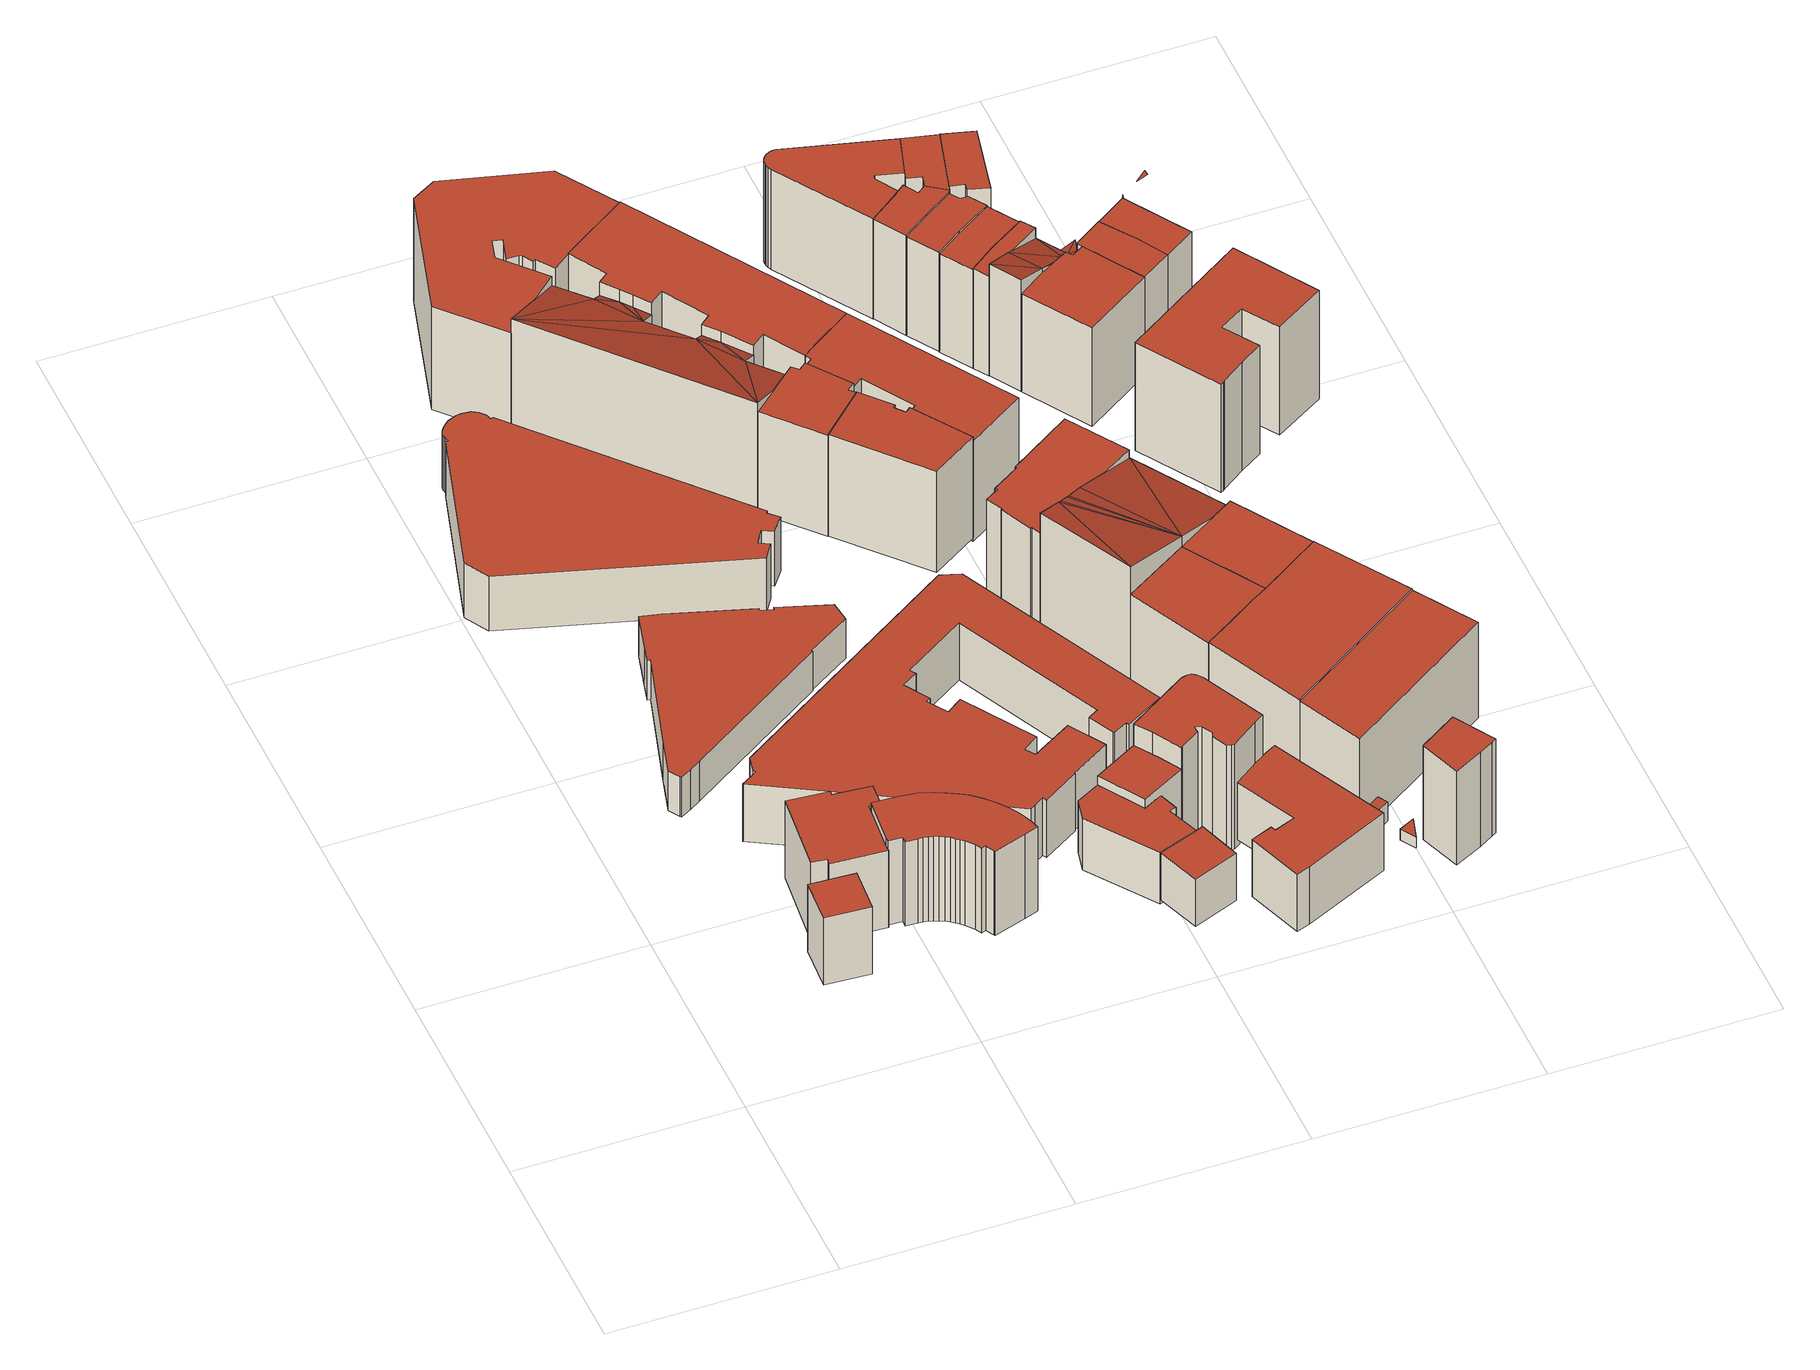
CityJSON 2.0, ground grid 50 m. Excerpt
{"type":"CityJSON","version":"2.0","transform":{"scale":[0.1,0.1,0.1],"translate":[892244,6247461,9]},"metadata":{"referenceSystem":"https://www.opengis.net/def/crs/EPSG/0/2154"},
"CityObjects":{
"building1":{"type":"Building","attributes":{"class":"Building"},"children":["building1-1"]},
"building1-1":{"type":"BuildingPart","parents":["building1"],"geometry":[{"type":"Solid","lod":"2.2","boundaries":[[[[0,1,2,3]],[[4,5,6,7]],[[7,6,2,3]],[[6,5,1,2]],[[5,4,0,1]],[[4,7,3,0]]]],"semantics":{"surfaces":[{"type":"GroundSurface"},{"type":"RoofSurface"},{"type":"WallSurface","on_footprint_edge":true}],"values":[[0,1,2,2,2,2]]}}]},
"building2":{"type":"Building","attributes":{"class":"Building"},"children":["building2-1"]},
"building2-1":{"type":"BuildingPart","parents":["building2"],"geometry":[{"type":"Solid","lod":"2.2","boundaries":[[[[8,9,10,11,12,13,14,15,16,17,18]],[[19,20,21,22,23,24,25,26,27,28,29]],[[29,28,17,18]],[[28,27,16,17]],[[27,26,15,16]],[[26,25,14,15]],[[25,24,13,14]],[[24,23,12,13]],[[23,22,11,12]],[[22,21,10,11]],[[21,20,9,10]],[[20,19,8,9]],[[19,29,18,8]]]],"semantics":{"surfaces":[{"type":"GroundSurface"},{"type":"RoofSurface"},{"type":"WallSurface","on_footprint_edge":true}],"values":[[0,1,2,2,2,2,2,2,2,2,2,2,2]]}}]},
"building3":{"type":"Building","attributes":{"class":"Building"},"children":["building3-1"]},
"building3-1":{"type":"BuildingPart","parents":["building3"],"geometry":[{"type":"Solid","lod":"2.2","boundaries":[[[[30,31,32,33,34,35,36,37,38,39,40,41,42,43,44,45,46,47,48,49,50,51,52,53,54,55,56,57,58,59,60,61,62,63,64,65]],[[66,67,68,69,70,71,72,73,74,75,76,77,78,79,80,81,82,83,84,85,86,87,88,89,90,91,92,93,94,95,96,97,98,99,100,101]],[[101,100,64,65]],[[100,99,63,64]],[[99,98,62,63]],[[98,97,61,62]],[[97,96,60,61]],[[96,95,59,60]],[[95,94,58,59]],[[94,93,57,58]],[[93,92,56,57]],[[92,91,55,56]],[[91,90,54,55]],[[90,89,53,54]],[[89,88,52,53]],[[88,87,51,52]],[[87,86,50,51]],[[86,85,49,50]],[[85,84,48,49]],[[84,83,47,48]],[[83,82,46,47]],[[82,81,45,46]],[[81,80,44,45]],[[80,79,43,44]],[[79,78,42,43]],[[78,77,41,42]],[[77,76,40,41]],[[76,75,39,40]],[[75,74,38,39]],[[74,73,37,38]],[[73,72,36,37]],[[72,71,35,36]],[[71,70,34,35]],[[70,69,33,34]],[[69,68,32,33]],[[68,67,31,32]],[[67,66,30,31]],[[66,101,65,30]]]],"semantics":{"surfaces":[{"type":"GroundSurface"},{"type":"RoofSurface"},{"type":"WallSurface","on_footprint_edge":true}],"values":[[0,1,2,2,2,2,2,2,2,2,2,2,2,2,2,2,2,2,2,2,2,2,2,2,2,2,2,2,2,2,2,2,2,2,2,2,2,2]]}}]},
"building4":{"type":"Building","attributes":{"class":"Building"},"children":["building4-1"]},
"building4-1":{"type":"BuildingPart","parents":["building4"],"geometry":[{"type":"Solid","lod":"2.2","boundaries":[[[[102,103,104,105,106,107,108,109,110,111,112,113,114,115,116,117,118,119,120]],[[121,122,123,124,125,126,127,128,129,130,131,132,133,134,135,136,137,138,139]],[[139,138,119,120]],[[138,137,118,119]],[[137,136,117,118]],[[136,135,116,117]],[[135,134,115,116]],[[134,133,114,115]],[[133,132,113,114]],[[132,131,112,113]],[[131,130,111,112]],[[130,129,110,111]],[[129,128,109,110]],[[128,127,108,109]],[[127,126,107,108]],[[126,125,106,107]],[[125,124,105,106]],[[124,123,104,105]],[[123,122,103,104]],[[122,121,102,103]],[[121,139,120,102]]]],"semantics":{"surfaces":[{"type":"GroundSurface"},{"type":"RoofSurface"},{"type":"WallSurface","on_footprint_edge":true}],"values":[[0,1,2,2,2,2,2,2,2,2,2,2,2,2,2,2,2,2,2,2,2]]}}]},
"building5":{"type":"Building","attributes":{"class":"Building"},"children":["building5-1"]},
"building5-1":{"type":"BuildingPart","parents":["building5"],"geometry":[{"type":"Solid","lod":"2.2","boundaries":[[[[140,141,142,143,144,145,146,147,148,149,150,151,152,153,154,155,156,157,158,159,160,161,162,163,164,165,166,167,168,169,170,171]],[[172,173,174,175,176,177,178,179,180,181,182,183,184,185,186,187,188,189,190,191,192,193,194,195,196,197,198,199,200,201,202,203]],[[203,202,170,171]],[[202,201,169,170]],[[201,200,168,169]],[[200,199,167,168]],[[199,198,166,167]],[[198,197,165,166]],[[197,196,164,165]],[[196,195,163,164]],[[195,194,162,163]],[[194,193,161,162]],[[193,192,160,161]],[[192,191,159,160]],[[191,190,158,159]],[[190,189,157,158]],[[189,188,156,157]],[[188,187,155,156]],[[187,186,154,155]],[[186,185,153,154]],[[185,184,152,153]],[[184,183,151,152]],[[183,182,150,151]],[[182,181,149,150]],[[181,180,148,149]],[[180,179,147,148]],[[179,178,146,147]],[[178,177,145,146]],[[177,176,144,145]],[[176,175,143,144]],[[175,174,142,143]],[[174,173,141,142]],[[173,172,140,141]],[[172,203,171,140]]]],"semantics":{"surfaces":[{"type":"GroundSurface"},{"type":"RoofSurface"},{"type":"WallSurface","on_footprint_edge":true}],"values":[[0,1,2,2,2,2,2,2,2,2,2,2,2,2,2,2,2,2,2,2,2,2,2,2,2,2,2,2,2,2,2,2,2,2]]}}]},
"building6":{"type":"Building","attributes":{"class":"Building"},"children":["building6-1"]},
"building6-1":{"type":"BuildingPart","parents":["building6"],"geometry":[{"type":"Solid","lod":"2.2","boundaries":[[[[204,205,206,207,208,209,210,211,212,213,214,215,216,217,218,219,220,221,222,223,224,225,226,227,228,229,230,231,232,233,234,235]],[[236,237,238,239,240,241,242,243,244,245,246,247,248,249,250,251,252,253,254,255,256,257,258,259,260,261,262,263,264,265,266,267]],[[267,266,234,235]],[[266,265,233,234]],[[265,264,232,233]],[[264,263,231,232]],[[263,262,230,231]],[[262,261,229,230]],[[261,260,228,229]],[[260,259,227,228]],[[259,258,226,227]],[[258,257,225,226]],[[257,256,224,225]],[[256,255,223,224]],[[255,254,222,223]],[[254,253,221,222]],[[253,252,220,221]],[[252,251,219,220]],[[251,250,218,219]],[[250,249,217,218]],[[249,248,216,217]],[[248,247,215,216]],[[247,246,214,215]],[[246,245,213,214]],[[245,244,212,213]],[[244,243,211,212]],[[243,242,210,211]],[[242,241,209,210]],[[241,240,208,209]],[[240,239,207,208]],[[239,238,206,207]],[[238,237,205,206]],[[237,236,204,205]],[[236,267,235,204]]]],"semantics":{"surfaces":[{"type":"GroundSurface"},{"type":"RoofSurface"},{"type":"WallSurface","on_footprint_edge":true}],"values":[[0,1,2,2,2,2,2,2,2,2,2,2,2,2,2,2,2,2,2,2,2,2,2,2,2,2,2,2,2,2,2,2,2,2]]}}]},
"building7":{"type":"Building","attributes":{"class":"Building"},"children":["building7-1"]},
"building7-1":{"type":"BuildingPart","parents":["building7"],"geometry":[{"type":"Solid","lod":"2.2","boundaries":[[[[268,269,270,271,272,273,274,275,276]],[[277,278,279,280,281,282,283,284,285]],[[285,284,275,276]],[[284,283,274,275]],[[283,282,273,274]],[[282,281,272,273]],[[281,280,271,272]],[[280,279,270,271]],[[279,278,269,270]],[[278,277,268,269]],[[277,285,276,268]]]],"semantics":{"surfaces":[{"type":"GroundSurface"},{"type":"RoofSurface"},{"type":"WallSurface","on_footprint_edge":true}],"values":[[0,1,2,2,2,2,2,2,2,2,2]]}}]},
"building8":{"type":"Building","attributes":{"class":"Building"},"children":["building8-1"]},
"building8-1":{"type":"BuildingPart","parents":["building8"],"geometry":[{"type":"Solid","lod":"2.2","boundaries":[[[[286,287,288,289,290,291]],[[292,293,294,295,296,297]],[[297,296,290,291]],[[296,295,289,290]],[[295,294,288,289]],[[294,293,287,288]],[[293,292,286,287]],[[292,297,291,286]]]],"semantics":{"surfaces":[{"type":"GroundSurface"},{"type":"RoofSurface"},{"type":"WallSurface","on_footprint_edge":true}],"values":[[0,1,2,2,2,2,2,2]]}}]},
"building9":{"type":"Building","attributes":{"class":"Building"},"children":["building9-1"]},
"building9-1":{"type":"BuildingPart","parents":["building9"],"geometry":[{"type":"Solid","lod":"2.2","boundaries":[[[[298,299,300,301,302,303,304,305,306,307,308,309,310,311,312,313,314]],[[315,316,317,318,319,320,321,322,323,324,325,326,327,328,329,330,331]],[[331,330,313,314]],[[330,329,312,313]],[[329,328,311,312]],[[328,327,310,311]],[[327,326,309,310]],[[326,325,308,309]],[[325,324,307,308]],[[324,323,306,307]],[[323,322,305,306]],[[322,321,304,305]],[[321,320,303,304]],[[320,319,302,303]],[[319,318,301,302]],[[318,317,300,301]],[[317,316,299,300]],[[316,315,298,299]],[[315,331,314,298]]]],"semantics":{"surfaces":[{"type":"GroundSurface"},{"type":"RoofSurface"},{"type":"WallSurface","on_footprint_edge":true}],"values":[[0,1,2,2,2,2,2,2,2,2,2,2,2,2,2,2,2,2,2]]}}]},
"building10":{"type":"Building","attributes":{"class":"Building"},"children":["building10-1"]},
"building10-1":{"type":"BuildingPart","parents":["building10"],"geometry":[{"type":"Solid","lod":"2.2","boundaries":[[[[332,333,334]],[[335,336,337]],[[338,334,336]],[[339,335,337]],[[334,337,336]],[[333,337,334]],[[337,333,340]],[[341,340,333]],[[342,340,343]],[[344,343,345]],[[340,345,343]],[[345,340,341]],[[341,346,345]],[[347,348,349,350,351,352,353,354,355,356,357,358,359,360,361]],[[341,333,360,361]],[[333,332,359,360]],[[332,334,358,359]],[[334,338,357,358]],[[338,336,356,357]],[[336,335,355,356]],[[335,339,354,355]],[[339,337,353,354]],[[337,340,352,353]],[[340,342,351,352]],[[342,343,350,351]],[[343,344,349,350]],[[344,345,348,349]],[[345,346,347,348]],[[346,341,361,347]]]],"semantics":{"surfaces":[{"type":"RoofSurface","rf_azimuth":41.35,"rf_slope":18.86},{"type":"GroundSurface"},{"type":"WallSurface","on_footprint_edge":true}],"values":[[0,0,0,0,0,0,0,0,0,0,0,0,0,1,2,2,2,2,2,2,2,2,2,2,2,2,2,2,2]]}}]},
"building11":{"type":"Building","attributes":{"class":"Building"},"children":["building11-1"]},
"building11-1":{"type":"BuildingPart","parents":["building11"],"geometry":[{"type":"Solid","lod":"2.2","boundaries":[[[[362,363,364,365,366]],[[367,368,369,370,371]],[[371,370,365,366]],[[370,369,364,365]],[[369,368,363,364]],[[368,367,362,363]],[[367,371,366,362]]]],"semantics":{"surfaces":[{"type":"GroundSurface"},{"type":"RoofSurface"},{"type":"WallSurface","on_footprint_edge":true}],"values":[[0,1,2,2,2,2,2]]}}]},
"building12":{"type":"Building","attributes":{"class":"Building"},"children":["building12-1"]},
"building12-1":{"type":"BuildingPart","parents":["building12"],"geometry":[{"type":"Solid","lod":"2.2","boundaries":[[[[372,373,374,375]],[[376,377,378,379]],[[379,378,374,375]],[[378,377,373,374]],[[377,376,372,373]],[[376,379,375,372]]]],"semantics":{"surfaces":[{"type":"GroundSurface"},{"type":"RoofSurface"},{"type":"WallSurface","on_footprint_edge":true}],"values":[[0,1,2,2,2,2]]}}]},
"building13":{"type":"Building","attributes":{"class":"Building"},"children":["building13-1"]},
"building13-1":{"type":"BuildingPart","parents":["building13"],"geometry":[{"type":"Solid","lod":"2.2","boundaries":[[[[380,381,382,383,384,385,386,387]],[[388,389,390,391,392,393,394,395]],[[395,394,386,387]],[[394,393,385,386]],[[393,392,384,385]],[[392,391,383,384]],[[391,390,382,383]],[[390,389,381,382]],[[389,388,380,381]],[[388,395,387,380]]]],"semantics":{"surfaces":[{"type":"GroundSurface"},{"type":"RoofSurface"},{"type":"WallSurface","on_footprint_edge":true}],"values":[[0,1,2,2,2,2,2,2,2,2]]}}]},
"building14":{"type":"Building","attributes":{"class":"Building"},"children":["building14-1"]},
"building14-1":{"type":"BuildingPart","parents":["building14"],"geometry":[{"type":"Solid","lod":"2.2","boundaries":[[[[396,397,398,399,400,401,402,403,404,405,406,407,408,409,410,411,412,413,414,415,416]],[[417,418,419,420,421,422,423,424,425,426,427,428,429,430,431,432,433,434,435,436,437]],[[437,436,415,416]],[[436,435,414,415]],[[435,434,413,414]],[[434,433,412,413]],[[433,432,411,412]],[[432,431,410,411]],[[431,430,409,410]],[[430,429,408,409]],[[429,428,407,408]],[[428,427,406,407]],[[427,426,405,406]],[[426,425,404,405]],[[425,424,403,404]],[[424,423,402,403]],[[423,422,401,402]],[[422,421,400,401]],[[421,420,399,400]],[[420,419,398,399]],[[419,418,397,398]],[[418,417,396,397]],[[417,437,416,396]]]],"semantics":{"surfaces":[{"type":"GroundSurface"},{"type":"RoofSurface"},{"type":"WallSurface","on_footprint_edge":true}],"values":[[0,1,2,2,2,2,2,2,2,2,2,2,2,2,2,2,2,2,2,2,2,2,2]]}}]},
"building15":{"type":"Building","attributes":{"class":"Building"},"children":["building15-1"]},
"building15-1":{"type":"BuildingPart","parents":["building15"],"geometry":[{"type":"Solid","lod":"2.2","boundaries":[[[[438,439,440,441,442,443,444,445,446,447,448,449,450,451,452,453]],[[454,455,456,457,458,459,460,461,462,463,464,465,466,467,468,469]],[[469,468,452,453]],[[468,467,451,452]],[[467,466,450,451]],[[466,465,449,450]],[[465,464,448,449]],[[464,463,447,448]],[[463,462,446,447]],[[462,461,445,446]],[[461,460,444,445]],[[460,459,443,444]],[[459,458,442,443]],[[458,457,441,442]],[[457,456,440,441]],[[456,455,439,440]],[[455,454,438,439]],[[454,469,453,438]]]],"semantics":{"surfaces":[{"type":"GroundSurface"},{"type":"RoofSurface"},{"type":"WallSurface","on_footprint_edge":true}],"values":[[0,1,2,2,2,2,2,2,2,2,2,2,2,2,2,2,2,2]]}}]},
"building16":{"type":"Building","attributes":{"class":"Building"},"children":["building16-1"]},
"building16-1":{"type":"BuildingPart","parents":["building16"],"geometry":[{"type":"Solid","lod":"2.2","boundaries":[[[[470,471,472,473,474,475,476,477]],[[478,479,480,481,482,483,484,485]],[[485,484,476,477]],[[484,483,475,476]],[[483,482,474,475]],[[482,481,473,474]],[[481,480,472,473]],[[480,479,471,472]],[[479,478,470,471]],[[478,485,477,470]]]],"semantics":{"surfaces":[{"type":"GroundSurface"},{"type":"RoofSurface"},{"type":"WallSurface","on_footprint_edge":true}],"values":[[0,1,2,2,2,2,2,2,2,2]]}}]},
"building17":{"type":"Building","attributes":{"class":"Building"},"children":["building17-1"]},
"building17-1":{"type":"BuildingPart","parents":["building17"],"geometry":[{"type":"Solid","lod":"2.2","boundaries":[[[[486,487,488,489,490,491,492,493,494,495,496]],[[497,498,499,500,501,502,503,504,505,506,507]],[[507,506,495,496]],[[506,505,494,495]],[[505,504,493,494]],[[504,503,492,493]],[[503,502,491,492]],[[502,501,490,491]],[[501,500,489,490]],[[500,499,488,489]],[[499,498,487,488]],[[498,497,486,487]],[[497,507,496,486]]]],"semantics":{"surfaces":[{"type":"GroundSurface"},{"type":"RoofSurface"},{"type":"WallSurface","on_footprint_edge":true}],"values":[[0,1,2,2,2,2,2,2,2,2,2,2,2]]}}]},
"building18":{"type":"Building","attributes":{"class":"Building"},"children":["building18-1"]},
"building18-1":{"type":"BuildingPart","parents":["building18"],"geometry":[{"type":"Solid","lod":"2.2","boundaries":[[[[508,509,510,511,512,513,514,515,516,517,518]],[[519,520,521,522,523,524,525,526,457,456,455]],[[455,456,517,518]],[[456,457,516,517]],[[457,526,515,516]],[[526,525,514,515]],[[525,524,513,514]],[[524,523,512,513]],[[523,522,511,512]],[[522,521,510,511]],[[521,520,509,510]],[[520,519,508,509]],[[519,455,518,508]]]],"semantics":{"surfaces":[{"type":"GroundSurface"},{"type":"RoofSurface"},{"type":"WallSurface","on_footprint_edge":true}],"values":[[0,1,2,2,2,2,2,2,2,2,2,2,2]]}}]},
"building19":{"type":"Building","attributes":{"class":"Building"},"children":["building19-1"]},
"building19-1":{"type":"BuildingPart","parents":["building19"],"geometry":[{"type":"Solid","lod":"2.2","boundaries":[[[[527,528,529,530,531,532,533,534,535,536,537,538,539,540,541,542,543,544]],[[545,546,547,548,549,550,551,552,553,554,555,556,557,558,559,560,561,562]],[[562,561,543,544]],[[561,560,542,543]],[[560,559,541,542]],[[559,558,540,541]],[[558,557,539,540]],[[557,556,538,539]],[[556,555,537,538]],[[555,554,536,537]],[[554,553,535,536]],[[553,552,534,535]],[[552,551,533,534]],[[551,550,532,533]],[[550,549,531,532]],[[549,548,530,531]],[[548,547,529,530]],[[547,546,528,529]],[[546,545,527,528]],[[545,562,544,527]]]],"semantics":{"surfaces":[{"type":"GroundSurface"},{"type":"RoofSurface"},{"type":"WallSurface","on_footprint_edge":true}],"values":[[0,1,2,2,2,2,2,2,2,2,2,2,2,2,2,2,2,2,2,2]]}}]},
"building20":{"type":"Building","attributes":{"class":"Building"},"children":["building20-1"]},
"building20-1":{"type":"BuildingPart","parents":["building20"],"geometry":[{"type":"Solid","lod":"2.2","boundaries":[[[[563,564,565,566,567,568]],[[569,570,571,572,573,574]],[[574,573,567,568]],[[573,572,566,567]],[[572,571,565,566]],[[571,570,564,565]],[[570,569,563,564]],[[569,574,568,563]]]],"semantics":{"surfaces":[{"type":"GroundSurface"},{"type":"RoofSurface"},{"type":"WallSurface","on_footprint_edge":true}],"values":[[0,1,2,2,2,2,2,2]]}}]},
"building21":{"type":"Building","attributes":{"class":"Building"},"children":["building21-1"]},
"building21-1":{"type":"BuildingPart","parents":["building21"],"geometry":[{"type":"Solid","lod":"2.2","boundaries":[[[[575,576,577,578]],[[579,580,581,582]],[[582,581,577,578]],[[581,580,576,577]],[[580,579,575,576]],[[579,582,578,575]]]],"semantics":{"surfaces":[{"type":"GroundSurface"},{"type":"RoofSurface"},{"type":"WallSurface","on_footprint_edge":true}],"values":[[0,1,2,2,2,2]]}}]},
"building22":{"type":"Building","attributes":{"class":"Building"},"children":["building22-1"]},
"building22-1":{"type":"BuildingPart","parents":["building22"],"geometry":[{"type":"Solid","lod":"2.2","boundaries":[[[[583,584,585]],[[586,585,584]],[[587,585,588]],[[586,588,585]],[[588,586,589]],[[590,589,586]],[[590,586,591]],[[592,591,586]],[[593,592,586]],[[594,595,596,597,598,599,600,601,602,603,604]],[[586,584,603,604]],[[584,583,602,603]],[[583,585,601,602]],[[585,587,600,601]],[[587,588,599,600]],[[588,589,598,599]],[[589,590,597,598]],[[590,591,596,597]],[[591,592,595,596]],[[592,593,594,595]],[[593,586,604,594]]]],"semantics":{"surfaces":[{"type":"RoofSurface","rf_azimuth":32.37,"rf_slope":15.16},{"type":"GroundSurface"},{"type":"WallSurface","on_footprint_edge":true}],"values":[[0,0,0,0,0,0,0,0,0,1,2,2,2,2,2,2,2,2,2,2,2]]}}]},
"building23":{"type":"Building","attributes":{"class":"Building"},"children":["building23-1"]},
"building23-1":{"type":"BuildingPart","parents":["building23"],"geometry":[{"type":"Solid","lod":"2.2","boundaries":[[[[605,606,607]],[[608,609,610]],[[607,606,609,610]],[[606,605,608,609]],[[605,607,610,608]]]],"semantics":{"surfaces":[{"type":"RoofSurface","rf_azimuth":136.3,"rf_slope":1.25},{"type":"GroundSurface"},{"type":"WallSurface","on_footprint_edge":true}],"values":[[0,1,2,2,2]]}}]},
"building24":{"type":"Building","attributes":{"class":"Building"},"children":["building24-1"]},
"building24-1":{"type":"BuildingPart","parents":["building24"],"geometry":[{"type":"Solid","lod":"2.2","boundaries":[[[[611,612,613]],[[614,611,613]],[[615,616,617,618]],[[613,612,617,618]],[[612,611,616,617]],[[611,614,615,616]],[[614,613,618,615]]]],"semantics":{"surfaces":[{"type":"RoofSurface","rf_azimuth":192.85,"rf_slope":1.54},{"type":"GroundSurface"},{"type":"WallSurface","on_footprint_edge":true}],"values":[[0,0,1,2,2,2,2]]}}]},
"building25":{"type":"Building","attributes":{"class":"Building"},"children":["building25-1"]},
"building25-1":{"type":"BuildingPart","parents":["building25"],"geometry":[{"type":"Solid","lod":"2.2","boundaries":[[[[619,620,621,622,623,624,625]],[[626,627,628,629,630,631,632]],[[632,631,624,625]],[[631,630,623,624]],[[630,629,622,623]],[[629,628,621,622]],[[628,627,620,621]],[[627,626,619,620]],[[626,632,625,619]]]],"semantics":{"surfaces":[{"type":"GroundSurface"},{"type":"RoofSurface"},{"type":"WallSurface","on_footprint_edge":true}],"values":[[0,1,2,2,2,2,2,2,2]]}}]},
"building26":{"type":"Building","attributes":{"class":"Building"},"children":["building26-1"]},
"building26-1":{"type":"BuildingPart","parents":["building26"],"geometry":[{"type":"Solid","lod":"2.2","boundaries":[[[[633,634,635,636,637,638]],[[639,640,641,642,643,644]],[[644,643,637,638]],[[643,642,636,637]],[[642,641,635,636]],[[641,640,634,635]],[[640,639,633,634]],[[639,644,638,633]]]],"semantics":{"surfaces":[{"type":"GroundSurface"},{"type":"RoofSurface"},{"type":"WallSurface","on_footprint_edge":true}],"values":[[0,1,2,2,2,2,2,2]]}}]},
"building27":{"type":"Building","attributes":{"class":"Building"},"children":["building27-1"]},
"building27-1":{"type":"BuildingPart","parents":["building27"],"geometry":[{"type":"Solid","lod":"2.2","boundaries":[[[[645,646,647,648]],[[649,650,651,652]],[[652,651,647,648]],[[651,650,646,647]],[[650,649,645,646]],[[649,652,648,645]]]],"semantics":{"surfaces":[{"type":"GroundSurface"},{"type":"RoofSurface"},{"type":"WallSurface","on_footprint_edge":true}],"values":[[0,1,2,2,2,2]]}}]},
"building28":{"type":"Building","attributes":{"class":"Building"},"children":["building28-1"]},
"building28-1":{"type":"BuildingPart","parents":["building28"],"geometry":[{"type":"Solid","lod":"2.2","boundaries":[[[[625,653,654,619,655,656,657,658]],[[659,660,661,662,663,664,665,666]],[[666,665,657,658]],[[665,664,656,657]],[[664,663,655,656]],[[663,662,619,655]],[[662,661,654,619]],[[661,660,653,654]],[[660,659,625,653]],[[659,666,658,625]]]],"semantics":{"surfaces":[{"type":"GroundSurface"},{"type":"RoofSurface"},{"type":"WallSurface","on_footprint_edge":true}],"values":[[0,1,2,2,2,2,2,2,2,2]]}}]},
"building29":{"type":"Building","attributes":{"class":"Building"},"children":["building29-1"]},
"building29-1":{"type":"BuildingPart","parents":["building29"],"geometry":[{"type":"Solid","lod":"2.2","boundaries":[[[[667,668,669,670,671,672,673,674,675,676,677,678,679,680,681,682,683,684,685,686]],[[687,688,689,690,691,692,693,694,695,696,697,698,699,700,701,702,703,704,705,706]],[[706,705,685,686]],[[705,704,684,685]],[[704,703,683,684]],[[703,702,682,683]],[[702,701,681,682]],[[701,700,680,681]],[[700,699,679,680]],[[699,698,678,679]],[[698,697,677,678]],[[697,696,676,677]],[[696,695,675,676]],[[695,694,674,675]],[[694,693,673,674]],[[693,692,672,673]],[[692,691,671,672]],[[691,690,670,671]],[[690,689,669,670]],[[689,688,668,669]],[[688,687,667,668]],[[687,706,686,667]]]],"semantics":{"surfaces":[{"type":"GroundSurface"},{"type":"RoofSurface"},{"type":"WallSurface","on_footprint_edge":true}],"values":[[0,1,2,2,2,2,2,2,2,2,2,2,2,2,2,2,2,2,2,2,2,2]]}}]},
"building30":{"type":"Building","attributes":{"class":"Building"},"children":["building30-1"]},
"building30-1":{"type":"BuildingPart","parents":["building30"],"geometry":[{"type":"Solid","lod":"2.2","boundaries":[[[[707,708,709,710,711,712,713,714,715]],[[716,717,718,719,720,721,722,723,724]],[[724,723,714,715]],[[723,722,713,714]],[[722,721,712,713]],[[721,720,711,712]],[[720,719,710,711]],[[719,718,709,710]],[[718,717,708,709]],[[717,716,707,708]],[[716,724,715,707]]]],"semantics":{"surfaces":[{"type":"GroundSurface"},{"type":"RoofSurface"},{"type":"WallSurface","on_footprint_edge":true}],"values":[[0,1,2,2,2,2,2,2,2,2,2]]}}]},
"building31":{"type":"Building","attributes":{"class":"Building"},"children":["building31-1"]},
"building31-1":{"type":"BuildingPart","parents":["building31"],"geometry":[{"type":"Solid","lod":"2.2","boundaries":[[[[725,726,727,728,729,712,711,710]],[[730,731,732,733,734,735,736,737]],[[737,736,711,710]],[[736,735,712,711]],[[735,734,729,712]],[[734,733,728,729]],[[733,732,727,728]],[[732,731,726,727]],[[731,730,725,726]],[[730,737,710,725]]]],"semantics":{"surfaces":[{"type":"GroundSurface"},{"type":"RoofSurface"},{"type":"WallSurface","on_footprint_edge":true}],"values":[[0,1,2,2,2,2,2,2,2,2]]}}]},
"building32":{"type":"Building","attributes":{"class":"Building"},"children":["building32-1"]},
"building32-1":{"type":"BuildingPart","parents":["building32"],"geometry":[{"type":"Solid","lod":"2.2","boundaries":[[[[738,739,740,741,742,743]],[[744,745,746,747,748,749]],[[749,748,742,743]],[[748,747,741,742]],[[747,746,740,741]],[[746,745,739,740]],[[745,744,738,739]],[[744,749,743,738]]]],"semantics":{"surfaces":[{"type":"GroundSurface"},{"type":"RoofSurface"},{"type":"WallSurface","on_footprint_edge":true}],"values":[[0,1,2,2,2,2,2,2]]}}]},
"building33":{"type":"Building","attributes":{"class":"Building"},"children":["building33-1"]},
"building33-1":{"type":"BuildingPart","parents":["building33"],"geometry":[{"type":"Solid","lod":"2.2","boundaries":[[[[743,742,750,751,752,738]],[[753,754,755,756,757,758]],[[758,757,752,738]],[[757,756,751,752]],[[756,755,750,751]],[[755,754,742,750]],[[754,753,743,742]],[[753,758,738,743]]]],"semantics":{"surfaces":[{"type":"GroundSurface"},{"type":"RoofSurface"},{"type":"WallSurface","on_footprint_edge":true}],"values":[[0,1,2,2,2,2,2,2]]}}]},
"building34":{"type":"Building","attributes":{"class":"Building"},"children":["building34-1"]},
"building34-1":{"type":"BuildingPart","parents":["building34"],"geometry":[{"type":"Solid","lod":"2.2","boundaries":[[[[759,760,761]],[[762,759,761]],[[763,764,765]],[[762,765,764]],[[761,765,762]],[[765,761,766]],[[767,768,769,770,771,772,773,774]],[[761,760,773,774]],[[760,759,772,773]],[[759,762,771,772]],[[762,764,770,771]],[[764,763,769,770]],[[763,765,768,769]],[[765,766,767,768]],[[766,761,774,767]]]],"semantics":{"surfaces":[{"type":"RoofSurface","rf_azimuth":32.46,"rf_slope":19.93},{"type":"GroundSurface"},{"type":"WallSurface","on_footprint_edge":true}],"values":[[0,0,0,0,0,0,1,2,2,2,2,2,2,2,2]]}}]},
"building35":{"type":"Building","attributes":{"class":"Building"},"children":["building35-1"]},
"building35-1":{"type":"BuildingPart","parents":["building35"],"geometry":[{"type":"Solid","lod":"2.2","boundaries":[[[[775,776,777,778,779,780,781,782]],[[783,784,785,786,787,788,723,722]],[[722,723,781,782]],[[723,788,780,781]],[[788,787,779,780]],[[787,786,778,779]],[[786,785,777,778]],[[785,784,776,777]],[[784,783,775,776]],[[783,722,782,775]]]],"semantics":{"surfaces":[{"type":"GroundSurface"},{"type":"RoofSurface"},{"type":"WallSurface","on_footprint_edge":true}],"values":[[0,1,2,2,2,2,2,2,2,2]]}}]},
"building36":{"type":"Building","attributes":{"class":"Building"},"children":["building36-1"]},
"building36-1":{"type":"BuildingPart","parents":["building36"],"geometry":[{"type":"Solid","lod":"2.2","boundaries":[[[[789,790,767,774,773,791,792]],[[793,794,795,796,797,798,799]],[[799,798,791,792]],[[798,797,773,791]],[[797,796,774,773]],[[796,795,767,774]],[[795,794,790,767]],[[794,793,789,790]],[[793,799,792,789]]]],"semantics":{"surfaces":[{"type":"GroundSurface"},{"type":"RoofSurface"},{"type":"WallSurface","on_footprint_edge":true}],"values":[[0,1,2,2,2,2,2,2,2]]}}]},
"building37":{"type":"Building","attributes":{"class":"Building"},"children":["building37-1"]},
"building37-1":{"type":"BuildingPart","parents":["building37"],"geometry":[{"type":"MultiSurface","lod":"2.2","boundaries":[[[727,800,801]],[[802,801,800]],[[801,727,800,802]]],"semantics":{"surfaces":[{"type":"RoofSurface","rf_azimuth":60.36,"rf_slope":0.103},{"type":"GroundSurface"}],"values":[0,0,1]}}]},
"building38":{"type":"Building","attributes":{"class":"Building"},"children":["building38-1"]},
"building38-1":{"type":"BuildingPart","parents":["building38"],"geometry":[{"type":"Solid","lod":"2.2","boundaries":[[[[803,804,805,806,807,808]],[[809,810,811,812,813,814]],[[814,813,807,808]],[[813,812,806,807]],[[812,811,805,806]],[[811,810,804,805]],[[810,809,803,804]],[[809,814,808,803]]]],"semantics":{"surfaces":[{"type":"GroundSurface"},{"type":"RoofSurface"},{"type":"WallSurface","on_footprint_edge":true}],"values":[[0,1,2,2,2,2,2,2]]}}]},
"building39":{"type":"Building","attributes":{"class":"Building"},"children":["building39-1"]},
"building39-1":{"type":"BuildingPart","parents":["building39"],"geometry":[{"type":"Solid","lod":"2.2","boundaries":[[[[815,816,817,802,800]],[[818,819,820,821,822]],[[822,821,802,800]],[[821,820,817,802]],[[820,819,816,817]],[[819,818,815,816]],[[818,822,800,815]]]],"semantics":{"surfaces":[{"type":"GroundSurface"},{"type":"RoofSurface"},{"type":"WallSurface","on_footprint_edge":true}],"values":[[0,1,2,2,2,2,2]]}}]},
"building40":{"type":"Building","attributes":{"class":"Building"},"children":["building40-1"]},
"building40-1":{"type":"BuildingPart","parents":["building40"],"geometry":[{"type":"Solid","lod":"2.2","boundaries":[[[[823,824,825,826,827]],[[828,829,830,831,832]],[[832,831,826,827]],[[831,830,825,826]],[[830,829,824,825]],[[829,828,823,824]],[[828,832,827,823]]]],"semantics":{"surfaces":[{"type":"GroundSurface"},{"type":"RoofSurface"},{"type":"WallSurface","on_footprint_edge":true}],"values":[[0,1,2,2,2,2,2]]}}]},
"building41":{"type":"Building","attributes":{"class":"Building"},"children":["building41-1"]},
"building41-1":{"type":"BuildingPart","parents":["building41"],"geometry":[{"type":"MultiSurface","lod":"2.2","boundaries":[[[833,834,835]],[[836,837,838]],[[839,840,836]],[[841,839,838]],[[842,841,838]],[[836,838,839]],[[843,838,837]],[[844,845,833]],[[835,846,833]],[[847,816,815,769,768,767,790,789,848,849,850]],[[846,835,849,850]],[[835,836,848,849]],[[836,840,789,848]],[[840,839,790,789]],[[839,841,767,790]],[[841,842,768,767]],[[842,838,769,768]],[[838,851,815,769]],[[851,844,816,815]],[[844,833,847,816]],[[833,846,850,847]]],"semantics":{"surfaces":[{"type":"RoofSurface","rf_azimuth":131.74,"rf_slope":1.38},{"type":"RoofSurface","rf_azimuth":118.26,"rf_slope":12.85},{"type":"GroundSurface"},{"type":"WallSurface","on_footprint_edge":true}],"values":[0,1,1,1,1,1,1,0,0,2,3,3,3,3,3,3,3,3,3,3,3]}}]},
"building42":{"type":"Building","attributes":{"class":"Building"},"children":["building42-1"]},
"building42-1":{"type":"BuildingPart","parents":["building42"],"geometry":[{"type":"Solid","lod":"2.2","boundaries":[[[[852,853,854,855,856,857,858,859,860,861,862]],[[863,864,865,866,867,868,869,870,871,872,873]],[[873,872,861,862]],[[872,871,860,861]],[[871,870,859,860]],[[870,869,858,859]],[[869,868,857,858]],[[868,867,856,857]],[[867,866,855,856]],[[866,865,854,855]],[[865,864,853,854]],[[864,863,852,853]],[[863,873,862,852]]]],"semantics":{"surfaces":[{"type":"GroundSurface"},{"type":"RoofSurface"},{"type":"WallSurface","on_footprint_edge":true}],"values":[[0,1,2,2,2,2,2,2,2,2,2,2,2]]}}]},
"building43":{"type":"Building","attributes":{"class":"Building"},"children":["building43-1"]},
"building43-1":{"type":"BuildingPart","parents":["building43"],"geometry":[{"type":"Solid","lod":"2.2","boundaries":[[[[874,875,876,877,878]],[[879,880,881,882,883]],[[883,882,877,878]],[[882,881,876,877]],[[881,880,875,876]],[[880,879,874,875]],[[879,883,878,874]]]],"semantics":{"surfaces":[{"type":"GroundSurface"},{"type":"RoofSurface"},{"type":"WallSurface","on_footprint_edge":true}],"values":[[0,1,2,2,2,2,2]]}}]},
"building44":{"type":"Building","attributes":{"class":"Building"},"children":["building44-1"]},
"building44-1":{"type":"BuildingPart","parents":["building44"],"geometry":[{"type":"MultiSurface","lod":"2.2","boundaries":[[[884,885,886]],[[886,885,887]],[[888,889,890]],[[886,887,891]],[[892,887,885]],[[893,894,895,896,897,898,899]],[[900,885,898,899]],[[885,884,897,898]],[[884,886,896,897]],[[886,891,895,896]],[[891,901,894,895]],[[901,887,893,894]],[[887,900,899,893]]],"semantics":{"surfaces":[{"type":"RoofSurface","rf_azimuth":12.74,"rf_slope":9.82},{"type":"RoofSurface","rf_azimuth":210.26,"rf_slope":1.75},{"type":"GroundSurface"},{"type":"WallSurface","on_footprint_edge":true}],"values":[0,0,1,0,0,2,3,3,3,3,3,3,3]}}]}
},
"vertices":[
[323,135,134],[331,236,134],[229,242,134],[223,141,134],[323,135,315],[331,236,315],[229,242,315],[223,141,315],
[293,286,101],[415,278,101],[415,289,101],[426,409,101],[451,408,101],[455,461,101],[371,468,101],[372,478,101],[279,486,101],[260,303,101],[294,299,101],[293,286,310],[415,278,310],[415,289,310],[426,409,310],[451,408,310],[455,461,310],[371,468,310],[372,478,310],[279,486,310],[260,303,310],[294,299,310],
[415,289,106],[415,280,106],[446,279,106],[445,265,106],[472,264,106],[483,263,106],[493,261,106],[503,258,106],[513,254,106],[523,249,106],[533,243,106],[541,236,106],[548,230,106],[556,223,106],[570,205,106],[578,191,106],[588,195,106],[598,176,106],[599,174,106],[672,197,106],[703,208,106],[698,225,106],[691,244,106],[682,263,106],[670,281,106],[657,298,106],[646,311,106],[632,325,106],[613,342,106],[596,352,106],[574,364,106],[550,376,106],[521,386,106],[480,391,106],[454,393,106],[425,394,106],[415,289,334],[415,280,334],[446,279,334],[445,265,334],[472,264,334],[483,263,334],[493,261,334],[503,258,334],[513,254,334],[523,249,334],[533,243,334],[541,236,334],[548,230,334],[556,223,334],[570,205,334],[578,191,334],[588,195,334],[598,176,334],[599,174,334],[672,197,334],[703,208,334],[698,225,334],[691,244,334],[682,263,334],[670,281,334],[657,298,334],[646,311,334],[632,325,334],[613,342,334],[596,352,334],[574,364,334],[550,376,334],[521,386,334],[480,391,334],[454,393,334],[425,394,334],
[167,823,27],[182,799,27],[184,796,27],[209,810,27],[235,826,27],[558,1035,27],[557,1038,27],[653,1098,27],[647,1144,27],[534,1181,27],[532,1175,27],[504,1184,27],[505,1189,27],[323,1245,27],[278,1256,27],[257,1174,27],[246,1133,27],[253,1131,27],[189,904,27],[167,823,134],[182,799,134],[184,796,134],[209,810,134],[235,826,134],[558,1035,134],[557,1038,134],[653,1098,134],[647,1144,134],[534,1181,134],[532,1175,134],[504,1184,134],[505,1189,134],[323,1245,134],[278,1256,134],[257,1174,134],[246,1133,134],[253,1131,134],[189,904,134],
[565,1295,10],[587,1329,10],[564,1342,10],[584,1372,10],[607,1359,10],[634,1394,10],[612,1414,10],[616,1419,10],[215,1869,10],[208,1867,10],[208,1872,10],[205,1880,10],[194,1892,10],[188,1896,10],[181,1900,10],[171,1901,10],[161,1902,10],[150,1901,10],[140,1897,10],[130,1893,10],[121,1886,10],[115,1880,10],[111,1875,10],[107,1869,10],[106,1865,10],[104,1858,10],[105,1854,10],[106,1847,10],[108,1840,10],[102,1838,10],[7,1503,10],[37,1449,10],[565,1295,157],[587,1329,157],[564,1342,157],[584,1372,157],[607,1359,157],[634,1394,157],[612,1414,157],[616,1419,157],[215,1869,157],[208,1867,157],[208,1872,157],[205,1880,157],[194,1892,157],[188,1896,157],[181,1900,157],[171,1901,157],[161,1902,157],[150,1901,157],[140,1897,157],[130,1893,157],[121,1886,157],[115,1880,157],[111,1875,157],[107,1869,157],[106,1865,157],[104,1858,157],[105,1854,157],[106,1847,157],[108,1840,157],[102,1838,157],[7,1503,157],[37,1449,157],
[768,404,33],[779,410,33],[800,424,33],[805,415,33],[886,465,33],[884,467,33],[973,520,33],[924,599,33],[834,545,33],[820,567,33],[855,591,33],[755,747,33],[720,722,33],[691,766,33],[701,772,33],[667,826,33],[702,848,33],[694,861,33],[835,951,33],[994,618,33],[971,605,33],[1000,548,33],[1002,546,33],[1033,563,33],[1037,556,33],[1122,604,33],[892,1079,33],[848,1093,33],[308,745,33],[301,709,33],[305,704,33],[268,681,33],[768,404,188],[779,410,188],[800,424,188],[805,415,188],[886,465,188],[884,467,188],[973,520,188],[924,599,188],[834,545,188],[820,567,188],[855,591,188],[755,747,188],[720,722,188],[691,766,188],[701,772,188],[667,826,188],[702,848,188],[694,861,188],[835,951,188],[994,618,188],[971,605,188],[1000,548,188],[1002,546,188],[1033,563,188],[1037,556,188],[1122,604,188],[892,1079,188],[848,1093,188],[308,745,188],[301,709,188],[305,704,188],[268,681,188],
[1011,245,105],[996,289,105],[954,266,105],[892,363,105],[840,335,105],[829,285,105],[935,138,105],[1024,170,105],[996,241,105],[1011,245,245],[996,289,245],[954,266,245],[892,363,245],[840,335,245],[829,285,245],[935,138,245],[1024,170,245],[996,241,245],
[1062,110,117],[1040,176,117],[1024,170,117],[935,138,117],[971,41,117],[1073,80,117],[1062,110,244],[1040,176,244],[1024,170,244],[935,138,244],[971,41,244],[1073,80,244],
[625,2220,6],[539,2354,6],[308,2414,6],[253,2383,6],[171,2083,6],[287,1954,6],[422,2075,6],[338,2167,6],[350,2213,6],[372,2207,6],[358,2155,6],[385,2155,6],[391,2151,6],[404,2128,6],[410,2132,6],[437,2093,6],[475,2121,6],[625,2220,285],[539,2354,285],[308,2414,285],[253,2383,285],[171,2083,285],[287,1954,285],[422,2075,285],[338,2167,285],[350,2213,285],[372,2207,285],[358,2155,285],[385,2155,285],[391,2151,285],[404,2128,285],[410,2132,285],[437,2093,285],[475,2121,285],
[422,2075,261],[287,1954,323],[484,2007,261],[550,1963,254],[531,1988,253],[549,1907,266],[502,2022,252],[575,1928,255],[626,1822,266],[649,1552,321],[643,1835,258],[671,1801,259],[716,1741,261],[690,1721,272],[757,1647,272],[757,1647,8],[690,1721,8],[716,1741,8],[671,1801,8],[643,1835,8],[626,1822,8],[549,1907,8],[575,1928,8],[550,1963,8],[531,1988,8],[502,2022,8],[484,2007,8],[422,2075,8],[287,1954,8],[649,1552,8],
[1053,319,90],[1024,367,90],[991,418,90],[892,363,90],[954,266,90],[1053,319,269],[1024,367,269],[991,418,269],[892,363,269],[954,266,269],
[1075,276,125],[1051,267,125],[1061,240,125],[1084,248,125],[1075,276,137],[1051,267,137],[1061,240,137],[1084,248,137],
[757,1647,24],[649,1552,24],[752,1437,24],[850,1530,24],[837,1543,24],[854,1556,24],[787,1647,24],[770,1633,24],[757,1647,298],[649,1552,298],[752,1437,298],[850,1530,298],[837,1543,298],[854,1556,298],[787,1647,298],[770,1633,298],
[1122,327,43],[1138,293,43],[1147,290,43],[1154,290,43],[1214,333,43],[1236,347,43],[1167,491,43],[1162,498,43],[1156,504,43],[1150,508,43],[1141,509,43],[1133,507,43],[1126,505,43],[991,418,43],[1016,381,43],[1053,319,43],[1055,321,43],[1099,350,43],[1098,366,43],[1113,362,43],[1125,336,43],[1122,327,327],[1138,293,327],[1147,290,327],[1154,290,327],[1214,333,327],[1236,347,327],[1167,491,327],[1162,498,327],[1156,504,327],[1150,508,327],[1141,509,327],[1133,507,327],[1126,505,327],[991,418,327],[1016,381,327],[1053,319,327],[1055,321,327],[1099,350,327],[1098,366,327],[1113,362,327],[1125,336,327],
[745,1762,13],[799,1677,13],[833,1701,13],[920,1758,13],[625,2220,13],[475,2121,13],[524,2040,13],[502,2022,13],[531,1988,13],[550,1963,13],[575,1928,13],[605,1951,13],[666,1853,13],[643,1835,13],[671,1801,13],[716,1741,13],[745,1762,288],[799,1677,288],[833,1701,288],[920,1758,288],[625,2220,288],[475,2121,288],[524,2040,288],[502,2022,288],[531,1988,288],[550,1963,288],[575,1928,288],[605,1951,288],[666,1853,288],[643,1835,288],[671,1801,288],[716,1741,288],
[911,1260,26],[1014,1325,26],[930,1449,26],[918,1440,26],[900,1461,26],[906,1467,26],[850,1530,26],[752,1437,26],[911,1260,300],[1014,1325,300],[930,1449,300],[918,1440,300],[900,1461,300],[906,1467,300],[850,1530,300],[752,1437,300],
[1172,6,63],[1203,16,63],[1395,105,63],[1268,365,63],[1236,347,63],[1214,333,63],[1160,294,63],[1227,158,63],[1179,139,63],[1175,150,63],[1127,132,63],[1172,6,218],[1203,16,218],[1395,105,218],[1268,365,218],[1236,347,218],[1214,333,218],[1160,294,218],[1227,158,218],[1179,139,218],[1175,150,218],[1127,132,218],
[807,1663,17],[787,1647,17],[854,1556,17],[877,1574,17],[947,1463,17],[930,1449,17],[1014,1325,17],[1144,1407,17],[920,1758,17],[833,1701,17],[799,1677,17],[807,1663,288],[787,1647,288],[854,1556,288],[877,1574,288],[947,1463,288],[930,1449,288],[1014,1325,288],[1144,1407,288],
[1289,1186,21],[1205,1316,21],[1063,1224,21],[1065,1221,21],[1003,1182,21],[1007,1177,21],[976,1159,21],[994,1122,21],[992,1121,21],[1026,1050,21],[1029,1051,21],[1040,1026,21],[1088,1056,21],[1090,1057,21],[1093,1059,21],[1110,1070,21],[1116,1073,21],[1150,1100,21],[1289,1186,290],[1205,1316,290],[1063,1224,290],[1065,1221,290],[1003,1182,290],[1007,1177,290],[976,1159,290],[994,1122,290],[992,1121,290],[1026,1050,290],[1029,1051,290],[1040,1026,290],[1088,1056,290],[1090,1057,290],[1093,1059,290],[1110,1070,290],[1116,1073,290],[1150,1100,290],
[1140,807,47],[1230,619,47],[1293,658,47],[1353,698,47],[1394,722,47],[1284,896,47],[1140,807,284],[1230,619,284],[1293,658,284],[1353,698,284],[1394,722,284],[1284,896,284],
[1455,289,29],[1412,261,29],[1425,240,29],[1469,267,29],[1455,289,80],[1412,261,80],[1425,240,80],[1469,267,80],
[1036,1024,350],[1140,807,358],[1088,1056,334],[1284,896,312],[1090,1057,333],[1093,1059,332],[1110,1070,327],[1116,1073,325],[1150,1100,313],[1289,1186,269],[1421,981,269],[1421,981,22],[1289,1186,22],[1150,1100,22],[1116,1073,22],[1110,1070,22],[1093,1059,22],[1090,1057,22],[1088,1056,22],[1036,1024,22],[1140,807,22],[1284,896,22],
[1461,181,85],[1481,148,86],[1495,199,85],[1461,181,56],[1481,148,56],[1495,199,56],
[926,2054,44],[954,2010,44],[965,2017,45],[938,2061,44],[938,2061,19],[926,2054,19],[954,2010,19],[965,2017,19],
[1659,612,25],[1530,811,25],[1394,722,25],[1353,698,25],[1293,658,25],[1230,619,25],[1335,400,25],[1659,612,287],[1530,811,287],[1394,722,287],[1353,698,287],[1293,658,287],[1230,619,287],[1335,400,287],
[1598,246,29],[1514,192,29],[1547,99,29],[1611,131,29],[1643,150,29],[1653,156,29],[1598,246,283],[1514,192,283],[1547,99,283],[1611,131,283],[1643,150,283],[1653,156,283],
[1394,722,23],[1530,811,23],[1421,981,23],[1284,896,23],[1394,722,285],[1530,811,285],[1421,981,285],[1284,896,285],
[1404,255,25],[1745,478,25],[1566,552,25],[1564,550,25],[1421,457,25],[1412,450,25],[1335,400,284],[1404,255,284],[1745,478,284],[1659,612,284],[1566,552,284],[1564,550,284],[1421,457,284],[1412,450,284],
[1114,2094,18],[1115,2100,18],[1118,2103,18],[1175,2088,18],[1183,2112,18],[1203,2182,18],[965,2244,18],[957,2244,18],[950,2242,18],[943,2239,18],[937,2234,18],[932,2227,18],[930,2222,18],[930,2214,18],[930,2209,18],[932,2202,18],[935,2195,18],[1068,1988,18],[1125,2029,18],[1145,2043,18],[1114,2094,289],[1115,2100,289],[1118,2103,289],[1175,2088,289],[1183,2112,289],[1203,2182,289],[965,2244,289],[957,2244,289],[950,2242,289],[943,2239,289],[937,2234,289],[932,2227,289],[930,2222,289],[930,2214,289],[930,2209,289],[932,2202,289],[935,2195,289],[1068,1988,289],[1125,2029,289],[1145,2043,289],
[1159,2055,20],[1125,2029,20],[1068,1988,20],[1111,1919,20],[1170,1960,20],[1235,2002,20],[1239,2008,20],[1197,2037,20],[1178,2024,20],[1159,2055,290],[1125,2029,290],[1068,1988,290],[1111,1919,290],[1170,1960,290],[1235,2002,290],[1239,2008,290],[1197,2037,290],[1178,2024,290],
[1154,1852,20],[1213,1893,20],[1291,1942,20],[1266,1980,20],[1249,1980,20],[1154,1852,288],[1213,1893,288],[1291,1942,288],[1266,1980,288],[1249,1980,288],[1235,2002,288],[1170,1960,288],[1111,1919,288],
[1335,1875,19],[1291,1942,19],[1213,1893,19],[1154,1852,19],[1198,1783,19],[1257,1826,19],[1335,1875,285],[1291,1942,285],[1213,1893,285],[1154,1852,285],[1198,1783,285],[1257,1826,285],
[1219,1751,19],[1277,1794,19],[1355,1845,19],[1257,1826,289],[1198,1783,289],[1219,1751,289],[1277,1794,289],[1355,1845,289],[1335,1875,289],
[1219,1751,322],[1261,1685,322],[1321,1726,296],[1277,1794,296],[1398,1779,262],[1355,1845,262],[1382,1768,269],[1386,1762,269],[1386,1762,20],[1382,1768,20],[1398,1779,20],[1355,1845,20],[1277,1794,20],[1219,1751,20],[1261,1685,20],[1321,1726,20],
[1279,2163,26],[1203,2182,26],[1183,2112,26],[1175,2088,26],[1170,2071,26],[1203,2062,26],[1197,2037,26],[1239,2008,26],[1279,2163,290],[1203,2182,290],[1183,2112,290],[1175,2088,290],[1170,2071,290],[1203,2062,290],
[1422,1765,20],[1396,1749,20],[1353,1541,20],[1503,1637,20],[1422,1765,286],[1396,1749,286],[1386,1762,286],[1321,1726,286],[1261,1685,286],[1353,1541,286],[1503,1637,286],
[1332,1880,20],[1311,1953,20],[1352,1894,20],
[1241,2017,37],[1272,2010,37],[1271,1996,37],[1315,1983,37],[1350,2144,37],[1279,2163,37],[1241,2017,291],[1272,2010,291],[1271,1996,291],[1315,1983,291],[1350,2144,291],[1279,2163,291],
[1387,1796,20],[1423,1819,20],[1367,1904,20],[1387,1796,50],[1423,1819,50],[1367,1904,50],[1352,1894,50],[1332,1880,50],
[1503,1637,33],[1569,1679,33],[1531,1743,33],[1478,1818,33],[1415,1776,33],[1503,1637,287],[1569,1679,287],[1531,1743,287],[1478,1818,287],[1415,1776,287],
[1427,1814,35],[1415,1776,35],[1547,1864,36],[1415,1776,266],[1427,1814,259],[1398,1779,263],[1396,1749,269],[1422,1765,269],[1386,1762,265],[1382,1768,264],[1387,1796,259],[1423,1819,35],[1387,1796,34],[1542,1888,35],[1427,1814,20],[1415,1776,20],[1547,1864,20],[1542,1888,20],[1387,1796,227],
[1685,1624,20],[1406,1445,20],[1518,1270,20],[1525,1274,20],[1527,1276,20],[1580,1313,20],[1630,1345,20],[1580,1421,20],[1636,1456,20],[1686,1380,20],[1797,1448,20],[1685,1624,313],[1406,1445,313],[1518,1270,313],[1525,1274,313],[1527,1276,313],[1580,1313,313],[1630,1345,313],[1580,1421,313],[1636,1456,313],[1686,1380,313],[1797,1448,313],
[1637,1723,35],[1547,1864,35],[1478,1818,35],[1531,1743,35],[1569,1679,35],[1637,1723,286],[1547,1864,286],[1478,1818,286],[1531,1743,286],[1569,1679,286],
[1535,1925,58],[1542,1888,58],[1579,1913,51],[1587,1888,50],[1614,1897,297],[1612,1910,297],[1587,1888,296],[1612,1910,45],[1547,1864,58],[1587,1888,42],[1614,1897,42],[1612,1910,42],[1579,1913,42],[1535,1925,42],[1542,1888,42],[1547,1864,42],[1547,1864,295],[1614,1897,45]
]}
